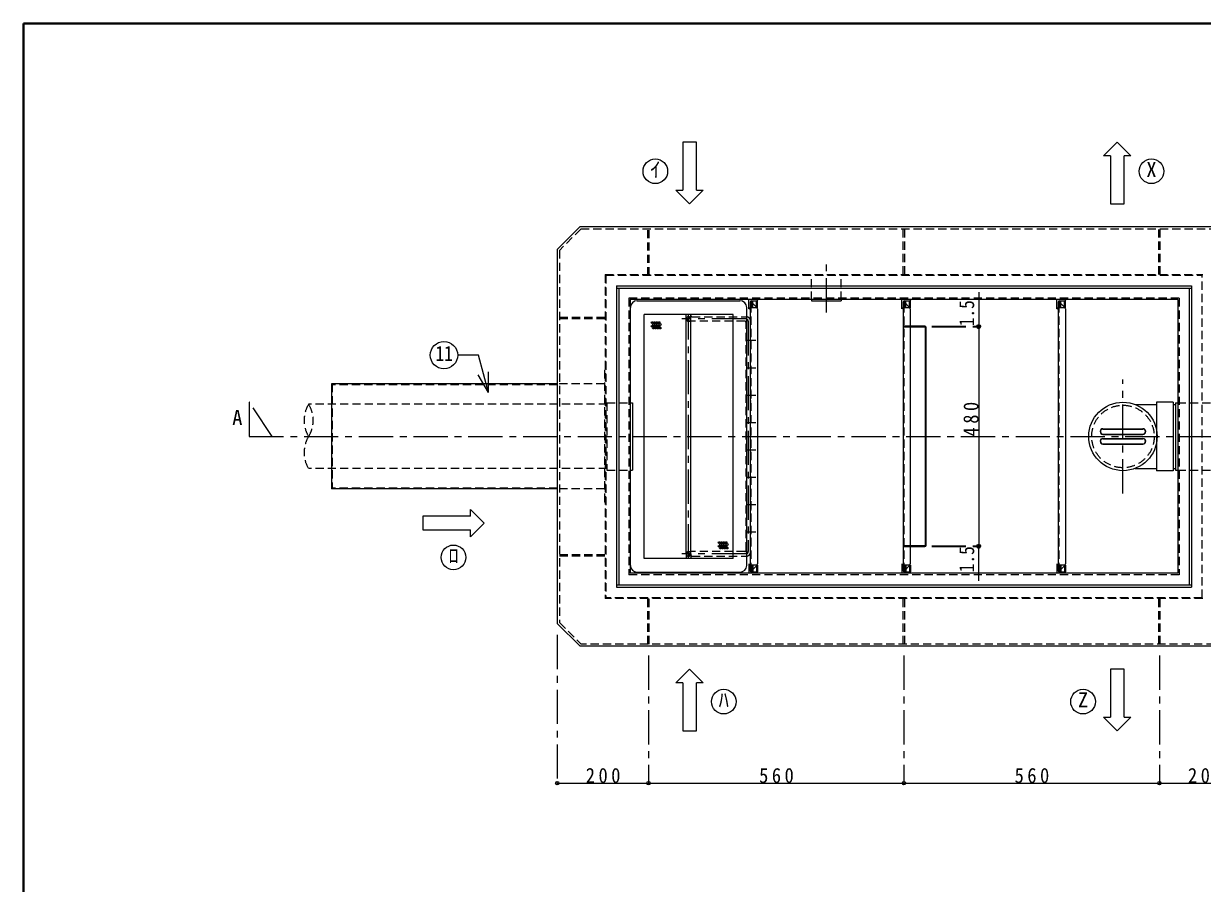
# Model space of a CAD drawing. Units: millimetres at full size, sheet at 1:15. Extents: x -3171 to 2904, y -2098 to 2117.
# Drawn here: x -3171 to -587, y 232 to 2117 of the extents above; entities that cross this region are included whole.
import ezdxf
from ezdxf.enums import TextEntityAlignment as Align

# ---------------------------------------------------------------- set-up
doc = ezdxf.new("R2010")
doc.units = ezdxf.units.MM
doc.header["$LTSCALE"] = 15
doc.header["$PDMODE"] = 32
doc.header["$PDSIZE"] = 7.5
doc.linetypes.add('CHAIN1', pattern=[8, 5, -1, 1, -1])
doc.linetypes.add('DASHED1', pattern=[1.8, 1.2, -0.6])
doc.layers.add('0-6_補助線', color=4, linetype='Continuous', lineweight=9)
doc.styles.add('ＭＳ ゴシック', font='')
doc.styles.get('ＭＳ ゴシック').set_extended_font_data('MS Gothic')

msp = doc.modelspace()

# ---------------------------------------------------------------- linework, layer by layer
at = {"layer": '0-6_補助線', "color": 1, "lineweight": 40}
for p in [(-3170.88, -2097.95), (2904.12, 2117.05)]:
    msp.add_line(p, (-3170.88, 2117.05), dxfattribs=at)
at = {"layer": '0-6_補助線'}
for p, q in [((-1696.07, 1752.05), (-1696.07, 1857.05)), ((-788.57, 1827.05), (-803.57, 1827.05)), ((-788.57, 1827.05), (-788.57, 1722.05)), ((-743.57, 1827.05), (-758.57, 1827.05)), ((-1696.07, 1752.05), (-1681.07, 1752.05)), ((-1077.32, 1528.55), (-1077.32, 1452.05)), ((-1195.32, 1453.55), (-1227.32, 1453.55)), ((-1227.32, 1452.05), (-1195.32, 1452.05)), ((-1193.82, 973.55), (-1193.82, 1450.55)), ((-1192.32, 973.55), (-1192.32, 1450.55)), ((-1077.32, 1452.05), (-1077.32, 972.05)), ((-804.82, 1228.92), (-717.32, 1228.92)), ((-804.82, 1216.42), (-717.32, 1216.42)), ((-804.82, 1207.67), (-717.32, 1207.67)), ((-804.82, 1195.17), (-717.32, 1195.17)), ((-2296.07, 1037.05), (-2296.07, 1007.05)), ((-2191.07, 1037.05), (-2296.07, 1037.05)), ((-2191.07, 1052.05), (-2161.07, 1022.05)), ((-2191.07, 1037.05), (-2191.07, 1052.05)), ((-2161.07, 1022.05), (-2191.07, 992.05)), ((-2296.07, 1007.05), (-2191.07, 1007.05)), ((-2191.07, 992.05), (-2191.07, 1007.05)), ((-1195.32, 972.05), (-1227.32, 972.05)), ((-1227.32, 970.55), (-1195.32, 970.55)), ((-1077.32, 895.55), (-1077.32, 972.05)), ((-758.57, 702.05), (-788.57, 702.05)), ((-788.57, 702.05), (-788.57, 597.05)), ((-758.57, 597.05), (-758.57, 702.05)), ((-1726.07, 672.05), (-1741.07, 672.05)), ((-1726.07, 672.05), (-1726.07, 567.05)), ((-773.57, 567.05), (-803.57, 597.05)), ((-803.57, 597.05), (-788.57, 597.05)), ((-743.57, 597.05), (-773.57, 567.05)), ((-758.57, 597.05), (-743.57, 597.05)), ((-2001.07, 452.05), (-1801.07, 452.05)), ((-1801.07, 452.05), (-1241.07, 452.05)), ((-1241.07, 452.05), (-681.07, 452.05)), ((-681.07, 452.05), (-481.07, 452.05))]:
    msp.add_line(p, q, dxfattribs=at)
at = {"layer": '0-6_補助線', "color": 5, "lineweight": 25}
for p, q in [((-1951.07, 1672.05), (-2001.07, 1622.05)), ((-1951.07, 1672.05), (-531.07, 1672.05)), ((-2001.07, 1622.05), (-2001.07, 802.05)), ((-1871.07, 1542.05), (-1871.07, 882.05)), ((-1871.07, 1542.05), (-611.07, 1542.05)), ((-1871.07, 1537.05), (-611.07, 1537.05)), ((-1866.07, 1537.05), (-1866.07, 887.05)), ((-616.07, 1537.05), (-616.07, 887.05)), ((-611.07, 1542.05), (-611.07, 882.05)), ((-1841.07, 1512.05), (-1841.07, 912.05)), ((-641.07, 1512.05), (-1841.07, 1512.05)), ((-1577.32, 917.05), (-1577.32, 1507.05)), ((-1575.82, 1507.05), (-1577.32, 1507.05)), ((-1563.79, 1495.01), (-1575.82, 1507.05)), ((-1242.32, 917.05), (-1242.32, 1507.05)), ((-1240.82, 1507.05), (-1242.32, 1507.05)), ((-1228.79, 1495.01), (-1240.82, 1507.05)), ((-902.32, 917.05), (-902.32, 1507.05)), ((-900.82, 1507.05), (-902.32, 1507.05)), ((-888.79, 1495.01), (-900.82, 1507.05)), ((-641.07, 1512.05), (-641.07, 912.05)), ((-1562.32, 1491.47), (-1562.32, 932.62)), ((-1227.32, 1491.47), (-1227.32, 932.62)), ((-887.32, 1491.47), (-887.32, 932.62)), ((-1718.32, 954.55), (-1718.32, 1469.55)), ((-1708.32, 954.55), (-1708.32, 1469.55)), ((-641.07, 912.05), (-1841.07, 912.05)), ((-1575.82, 917.05), (-1577.32, 917.05)), ((-1563.79, 929.08), (-1575.82, 917.05)), ((-1240.82, 917.05), (-1242.32, 917.05)), ((-1228.79, 929.08), (-1240.82, 917.05)), ((-900.82, 917.05), (-902.32, 917.05)), ((-888.79, 929.08), (-900.82, 917.05)), ((-1871.07, 887.05), (-611.07, 887.05)), ((-1871.07, 882.05), (-611.07, 882.05)), ((-2001.07, 802.05), (-1951.07, 752.05)), ((-531.07, 752.05), (-1951.07, 752.05))]:
    msp.add_line(p, q, dxfattribs=at)
at = {"layer": '0-6_補助線', "linetype": 'DASHED1'}
for p, q in [((-1949, 1667.05), (-1996.07, 1619.97)), ((-1949, 1667.05), (-533.14, 1667.05)), ((-1802.67, 1565.45), (-1802.67, 1667.05)), ((-1799.47, 1565.45), (-1799.47, 1667.05)), ((-1242.67, 1567.05), (-1242.67, 1667.05)), ((-1239.47, 1567.05), (-1239.47, 1667.05)), ((-682.67, 1567.05), (-682.67, 1667.05)), ((-679.47, 1567.05), (-679.47, 1667.05)), ((-1996.07, 1619.97), (-1996.07, 804.12)), ((-1896.07, 1567.05), (-1896.07, 857.05)), ((-1896.07, 1567.05), (-586.07, 1567.05)), ((-1894.47, 1565.45), (-1894.47, 858.65)), ((-1894.47, 1565.45), (-587.67, 1565.45)), ((-1443.57, 1512.05), (-1443.57, 1565.05)), ((-1378.57, 1512.05), (-1378.57, 1565.05)), ((-587.67, 858.65), (-587.67, 1565.45)), ((-1575.07, 1494.05), (-1575.07, 1506.3)), ((-1572.07, 1494.05), (-1572.07, 1509.05)), ((-1240.07, 1494.05), (-1240.07, 1506.3)), ((-1237.07, 1494.05), (-1237.07, 1509.05)), ((-900.07, 1494.05), (-900.07, 1506.3)), ((-897.07, 1494.05), (-897.07, 1509.05)), ((-1996.07, 1473.65), (-1896.07, 1473.65)), ((-1705.82, 1474.55), (-1587.32, 1474.55)), ((-1563.03, 1494.05), (-1575.07, 1494.05)), ((-1564.07, 1495.3), (-1564.07, 1494.05)), ((-1228.03, 1494.05), (-1240.07, 1494.05)), ((-1229.07, 1495.3), (-1229.07, 1494.05)), ((-888.03, 1494.05), (-900.07, 1494.05)), ((-889.07, 1495.3), (-889.07, 1494.05)), ((-1996.07, 1470.45), (-1896.07, 1470.45)), ((-1589.82, 1464.55), (-1708.32, 1464.55)), ((-1587.32, 962.05), (-1587.32, 1462.05)), ((-1227.32, 1453.55), (-1239.32, 1453.55)), ((-1239.32, 1452.05), (-1227.32, 1452.05)), ((-1575.82, 1434.55), (-1577.32, 1434.55)), ((-1575.82, 1409.55), (-1577.32, 1409.55)), ((-1575.82, 1374.55), (-1577.32, 1374.55)), ((-1896.07, 1357.05), (-1897.67, 1357.05)), ((-1897.67, 1357.05), (-1897.67, 1067.05)), ((-1575.82, 1349.55), (-1577.32, 1349.55)), ((-2494.47, 1327.05), (-2494.47, 1097.05)), ((-2001.07, 1325.45), (-2494.47, 1325.45)), ((-1897.67, 1327.05), (-2001.07, 1327.05)), ((-1575.82, 1314.55), (-1577.32, 1314.55)), ((-1892.07, 1282.55), (-2546.07, 1282.55)), ((-1892.07, 1286.05), (-1841.07, 1286.05)), ((-1840.82, 1138.05), (-1840.82, 1286.05)), ((-1575.82, 1289.55), (-1577.32, 1289.55)), ((-1575.82, 1254.55), (-1577.32, 1254.55)), ((-1575.82, 1229.55), (-1577.32, 1229.55)), ((-1575.82, 1194.55), (-1577.32, 1194.55)), ((-1575.82, 1169.55), (-1577.32, 1169.55)), ((-1892.07, 1141.55), (-2546.07, 1141.55)), ((-641.07, 1138.05), (-553.07, 1138.05)), ((-1575.82, 1134.55), (-1577.32, 1134.55)), ((-2001.07, 1098.65), (-2494.47, 1098.65)), ((-1897.67, 1097.05), (-2001.07, 1097.05)), ((-1575.82, 1109.55), (-1577.32, 1109.55)), ((-1896.07, 1067.05), (-1897.67, 1067.05)), ((-1575.82, 1074.55), (-1577.32, 1074.55)), ((-1575.82, 1049.55), (-1577.32, 1049.55)), ((-1575.82, 1014.55), (-1577.32, 1014.55)), ((-1575.82, 989.55), (-1577.32, 989.55)), ((-1589.82, 959.55), (-1708.32, 959.55)), ((-1227.32, 972.05), (-1239.32, 972.05)), ((-1239.32, 970.55), (-1227.32, 970.55)), ((-1996.07, 953.65), (-1896.07, 953.65)), ((-1996.07, 950.45), (-1896.07, 950.45)), ((-1705.82, 949.55), (-1587.32, 949.55)), ((-1575.07, 930.05), (-1575.07, 917.8)), ((-1563.03, 930.05), (-1575.07, 930.05)), ((-1572.07, 930.05), (-1572.07, 915.05)), ((-1564.07, 928.8), (-1564.07, 930.05)), ((-1240.07, 930.05), (-1240.07, 917.8)), ((-1228.03, 930.05), (-1240.07, 930.05)), ((-1237.07, 930.05), (-1237.07, 915.05)), ((-1229.07, 928.8), (-1229.07, 930.05)), ((-900.07, 930.05), (-900.07, 917.8)), ((-888.03, 930.05), (-900.07, 930.05)), ((-897.07, 930.05), (-897.07, 915.05)), ((-889.07, 928.8), (-889.07, 930.05)), ((-586.07, 857.05), (-1896.07, 857.05)), ((-587.67, 858.65), (-1894.47, 858.65)), ((-1802.67, 757.05), (-1802.67, 857.05)), ((-1799.47, 757.05), (-1799.47, 857.05)), ((-1242.67, 757.05), (-1242.67, 857.05)), ((-1239.47, 757.05), (-1239.47, 857.05)), ((-682.67, 757.05), (-682.67, 857.05)), ((-679.47, 757.05), (-679.47, 857.05)), ((-1996.07, 804.12), (-1949, 757.05)), ((-533.14, 757.05), (-1949, 757.05))]:
    msp.add_line(p, q, dxfattribs=at)
at = {"layer": '0-6_補助線', "linetype": 'CHAIN1'}
for p, q in [((-1411.07, 1484.05), (-1411.07, 1590.05)), ((-1713.32, 944.55), (-1713.32, 1479.55)), ((-1587.32, 1469.55), (-1728.32, 1469.55)), ((-1582.32, 1464.55), (-1582.32, 959.55)), ((-1180.32, 1453.55), (-1077.32, 1453.55)), ((-1180.32, 1452.05), (-1077.32, 1452.05)), ((-1565.82, 1422.05), (-1587.32, 1422.05)), ((-1565.82, 1362.05), (-1587.32, 1362.05)), ((-761.07, 1087.05), (-761.07, 1337.05)), ((-1565.82, 1302.05), (-1587.32, 1302.05)), ((-2626.07, 1212.05), (-2676.07, 1287.05)), ((-1565.82, 1242.05), (-1587.32, 1242.05)), ((-1565.82, 1182.05), (-1587.32, 1182.05)), ((-1565.82, 1122.05), (-1587.32, 1122.05)), ((-1565.82, 1062.05), (-1587.32, 1062.05)), ((-1565.82, 1002.05), (-1587.32, 1002.05)), ((-1180.32, 972.05), (-1077.32, 972.05)), ((-1180.32, 970.55), (-1077.32, 970.55)), ((-1587.32, 954.55), (-1728.32, 954.55)), ((-2001.07, 777.05), (-2001.07, 452.05)), ((-1801.07, 732.05), (-1801.07, 452.05)), ((-1241.07, 732.05), (-1241.07, 452.05)), ((-681.07, 732.05), (-681.07, 452.05))]:
    msp.add_line(p, q, dxfattribs=at)
at = {"layer": '0-6_補助線', "color": 7, "linetype": 'DASHED1', "lineweight": 18}
for p, q in [((-1844.07, 1515.05), (-1844.07, 909.05)), ((-638.07, 1515.05), (-1844.07, 1515.05)), ((-1575.82, 917.05), (-1575.82, 1507.05)), ((-1240.82, 917.05), (-1240.82, 1507.05)), ((-900.82, 917.05), (-900.82, 1507.05)), ((-638.07, 1515.05), (-638.07, 909.05)), ((-638.07, 909.05), (-1844.07, 909.05))]:
    msp.add_line(p, q, dxfattribs=at)
at = {"layer": '0-6_補助線', "color": 7, "lineweight": 18}
for p, q in [((-1825.82, 1509.55), (-1600.82, 1509.55)), ((-1581.07, 1492.05), (-1581.07, 1512.05)), ((-1578.07, 1506.05), (-1578.07, 1495.05)), ((-1575.07, 1509.05), (-1561.95, 1509.05)), ((-1575.07, 1506.3), (-1575.07, 1509.05)), ((-1564.07, 1495.3), (-1564.07, 1509.05)), ((-1561.95, 1494.05), (-1561.95, 1509.05)), ((-1378.57, 1512.05), (-1378.57, 1509.05)), ((-1246.07, 1492.05), (-1246.07, 1512.05)), ((-1243.07, 1506.05), (-1243.07, 1495.05)), ((-1240.07, 1509.05), (-1226.95, 1509.05)), ((-1240.07, 1506.3), (-1240.07, 1509.05)), ((-1229.07, 1495.3), (-1229.07, 1509.05)), ((-1226.95, 1494.05), (-1226.95, 1509.05)), ((-906.07, 1492.05), (-906.07, 1512.05)), ((-903.07, 1506.05), (-903.07, 1495.05)), ((-900.07, 1509.05), (-886.95, 1509.05)), ((-900.07, 1506.3), (-900.07, 1509.05)), ((-889.07, 1495.3), (-889.07, 1509.05)), ((-886.95, 1494.05), (-886.95, 1509.05)), ((-1840.82, 1286.05), (-1840.82, 1494.55)), ((-1810.82, 944.55), (-1810.82, 1479.55)), ((-1615.82, 1479.55), (-1810.82, 1479.55)), ((-1718.32, 1469.55), (-1718.32, 1479.55)), ((-1708.32, 1469.55), (-1708.32, 1479.55)), ((-1615.82, 944.55), (-1615.82, 1479.55)), ((-1585.82, 929.55), (-1585.82, 1494.55)), ((-1563.03, 1494.05), (-1561.95, 1494.05)), ((-1228.03, 1494.05), (-1226.95, 1494.05)), ((-888.03, 1494.05), (-886.95, 1494.05)), ((-2152.05, 1308.41), (-2174.55, 1347.38)), ((-2152.05, 1308.41), (-2152.05, 1353.41)), ((-2496.07, 1327.05), (-2496.07, 1097.05)), ((-2001.07, 1327.05), (-2496.07, 1327.05)), ((-1841.07, 1286.05), (-1836.07, 1286.05)), ((-1836.07, 1286.05), (-1836.07, 1138.05)), ((-734.41, 1282.15), (-687.57, 1282.15)), ((-687.57, 1287.55), (-687.57, 1136.55)), ((-651.07, 1287.55), (-687.57, 1287.55)), ((-651.07, 1287.55), (-651.07, 1136.55)), ((-651.07, 1282.15), (-646.07, 1282.15)), ((-646.07, 1286.05), (-646.07, 1138.05)), ((-646.07, 1286.05), (-641.07, 1286.05)), ((-804.82, 1228.3), (-717.32, 1228.3)), ((-804.82, 1217.05), (-717.32, 1217.05)), ((-804.82, 1207.05), (-717.32, 1207.05)), ((-804.82, 1195.8), (-717.32, 1195.8)), ((-1841.07, 1138.05), (-1836.07, 1138.05)), ((-1840.82, 929.55), (-1840.82, 1138.05)), ((-734.41, 1141.95), (-687.57, 1141.95)), ((-651.07, 1141.95), (-646.07, 1141.95)), ((-646.07, 1138.05), (-641.07, 1138.05)), ((-651.07, 1136.55), (-687.57, 1136.55)), ((-2001.07, 1097.05), (-2496.07, 1097.05)), ((-1615.82, 944.55), (-1810.82, 944.55)), ((-1718.32, 954.55), (-1718.32, 944.55)), ((-1708.32, 954.55), (-1708.32, 944.55)), ((-1581.07, 932.05), (-1581.07, 912.05)), ((-1246.07, 932.05), (-1246.07, 912.05)), ((-906.07, 932.05), (-906.07, 912.05)), ((-1825.82, 914.55), (-1600.82, 914.55)), ((-1578.07, 918.05), (-1578.07, 929.05)), ((-1575.07, 917.8), (-1575.07, 915.05)), ((-1575.07, 915.05), (-1561.95, 915.05)), ((-1564.07, 928.8), (-1564.07, 915.05)), ((-1563.03, 930.05), (-1561.95, 930.05)), ((-1561.95, 930.05), (-1561.95, 915.05)), ((-1243.07, 918.05), (-1243.07, 929.05)), ((-1240.07, 917.8), (-1240.07, 915.05)), ((-1240.07, 915.05), (-1226.95, 915.05)), ((-1229.07, 928.8), (-1229.07, 915.05)), ((-1228.03, 930.05), (-1226.95, 930.05)), ((-1226.95, 930.05), (-1226.95, 915.05)), ((-903.07, 918.05), (-903.07, 929.05)), ((-900.07, 917.8), (-900.07, 915.05)), ((-900.07, 915.05), (-886.95, 915.05)), ((-889.07, 928.8), (-889.07, 915.05)), ((-888.03, 930.05), (-886.95, 930.05)), ((-886.95, 930.05), (-886.95, 915.05))]:
    msp.add_line(p, q, dxfattribs=at)
at = {"layer": '0-6_補助線'}
for points in [[(-1696.07, 1857.05), (-1726.07, 1857.05), (-1726.07, 1752.05)], [(-803.57, 1827.05), (-773.57, 1857.05), (-743.57, 1827.05)], [(-788.57, 1722.05), (-758.57, 1722.05), (-758.57, 1827.05)], [(-1681.07, 1752.05), (-1711.07, 1722.05), (-1741.07, 1752.05), (-1726.07, 1752.05)], [(-1741.07, 672.05), (-1711.07, 702.05), (-1681.07, 672.05), (-1696.07, 672.05)], [(-1726.07, 567.05), (-1696.07, 567.05), (-1696.07, 672.05)]]:
    msp.add_lwpolyline(points, dxfattribs=at)
at = {"layer": '0-6_補助線', "color": 7, "lineweight": 18}
for points in [[(-1443.57, 1512.05), (-1443.57, 1509.05), (-1378.57, 1509.05)], [(-2152.05, 1308.41), (-2174.01, 1390.34), (-2219.35, 1390.34)]]:
    msp.add_lwpolyline(points, dxfattribs=at)
at = {"layer": '0-6_補助線', "linetype": 'CHAIN1'}
msp.add_lwpolyline([(-2676.07, 1287.05), (-2676.07, 1212.05), (221.43, 1212.05)], dxfattribs=at)
at = {"layer": '0-6_補助線', "linetype": 'DASHED1'}
for points in [[(-1892.07, 1286.05), (-1892.07, 1138.05), (-1841.07, 1138.05)], [(-641.07, 1286.05), (-553.07, 1286.05), (-553.07, 1138.05)]]:
    msp.add_lwpolyline(points, dxfattribs=at)
at = {"layer": '0-6_補助線', "color": 7, "lineweight": 18}
for centre, radius in [((-1786.07, 1793.3), 27), ((-698.57, 1793.3), 27), ((-2249.35, 1390.34), 30), ((-761.07, 1212.05), 75), ((-2228.57, 947.05), 27), ((-1636.07, 630.8), 27), ((-848.57, 630.8), 27)]:
    msp.add_circle(centre, radius, dxfattribs=at)
at = {"layer": '0-6_補助線'}
for centre in [(-1792.97, 1461.6), (-1792.97, 1453.6), (-1790.47, 1457.6), (-1790.47, 1449.6), (-1787.97, 1461.6), (-1787.97, 1453.6), (-1785.47, 1457.6), (-1785.47, 1449.6), (-1782.97, 1461.6), (-1782.97, 1453.6), (-1780.47, 1457.6), (-1780.47, 1449.6), (-1777.97, 1461.6), (-1777.97, 1453.6), (-1775.47, 1457.6), (-1775.47, 1449.6), (-1646.08, 979.39), (-1646.08, 971.39), (-1643.58, 975.39), (-1643.58, 967.39), (-1641.08, 979.39), (-1641.08, 971.39), (-1638.58, 975.39), (-1638.58, 967.39), (-1636.08, 979.39), (-1636.08, 971.39), (-1633.58, 975.39), (-1633.58, 967.39), (-1631.08, 979.39), (-1631.08, 971.39), (-1628.58, 975.39), (-1628.58, 967.39)]:
    msp.add_circle(centre, 2, dxfattribs=at)
at = {"layer": '0-6_補助線', "linetype": 'DASHED1'}
msp.add_circle((-761.07, 1212.05), 68.5, dxfattribs=at)
at = {"layer": '0-6_補助線', "color": 7, "lineweight": 18}
for centre, radius, start, end in [((-1825.82, 1494.55), 15, 90, 180), ((-1600.82, 1494.55), 15, 0, 90), ((-1575.07, 1506.05), 3, 90, 180), ((-1564.07, 1512.05), 3, 270, 0), ((-1240.07, 1506.05), 3, 90, 180), ((-1229.07, 1512.05), 3, 270, 0), ((-900.07, 1506.05), 3, 90, 180), ((-889.07, 1512.05), 3, 270, 0), ((-1581.07, 1495.05), 3, 270, 0), ((-1246.07, 1495.05), 3, 270, 0), ((-906.07, 1495.05), 3, 270, 0), ((-804.82, 1222.67), 5.62, 90, 270), ((-717.32, 1222.67), 5.62, 270, 90), ((-804.82, 1201.42), 5.62, 90, 270), ((-717.32, 1201.42), 5.62, 270, 90), ((-1581.07, 929.05), 3, 0, 90), ((-1246.07, 929.05), 3, 0, 90), ((-906.07, 929.05), 3, 0, 90), ((-1825.82, 929.55), 15, 180, 270), ((-1600.82, 929.55), 15, 270, 0), ((-1575.07, 918.05), 3, 180, 270), ((-1564.07, 912.05), 3, 0, 90), ((-1240.07, 918.05), 3, 180, 270), ((-1229.07, 912.05), 3, 0, 90), ((-900.07, 918.05), 3, 180, 270), ((-889.07, 912.05), 3, 0, 90)]:
    msp.add_arc(centre, radius, start, end, dxfattribs=at)
at = {"layer": '0-6_補助線', "linetype": 'DASHED1'}
for centre, radius, start, end in [((-1708.32, 1474.55), 10, 180, 270), ((-1705.82, 1477.05), 2.5, 180, 270), ((-1587.32, 1464.55), 10, 0, 90), ((-1589.82, 1462.05), 2.5, 0, 90), ((-1239.32, 1455.05), 3, 180, 270), ((-1239.32, 1455.05), 1.5, 180, 270), ((-2488.94, 1247.3), 67.13, 148.324, 211.676), ((-2603.2, 1247.3), 67.13, 328.324, 31.676), ((-2488.94, 1176.8), 67.13, 148.324, 211.676), ((-1708.32, 949.55), 10, 90, 180), ((-1589.82, 962.05), 2.5, 270, 0), ((-1587.32, 959.55), 10, 270, 0), ((-1239.32, 969.05), 3, 90, 180), ((-1239.32, 969.05), 1.5, 90, 180), ((-1705.82, 947.05), 2.5, 90, 180)]:
    msp.add_arc(centre, radius, start, end, dxfattribs=at)
at = {"layer": '0-6_補助線', "color": 5, "lineweight": 25}
for centre, start, end in [((-1713.32, 1469.55), 0, 180), ((-1567.32, 1491.47), 0, 45), ((-1232.32, 1491.47), 0, 45), ((-892.32, 1491.47), 0, 45), ((-1713.32, 954.55), 180, 0), ((-1567.32, 932.62), 315, 0), ((-1232.32, 932.62), 315, 0), ((-892.32, 932.62), 315, 0)]:
    msp.add_arc(centre, 5, start, end, dxfattribs=at)
at = {"layer": '0-6_補助線', "linetype": 'CHAIN1'}
for centre, start, end in [((-1708.32, 1474.55), 180, 270), ((-1587.32, 1464.55), 0, 90), ((-1587.32, 959.55), 270, 0), ((-1708.32, 949.55), 90, 180)]:
    msp.add_arc(centre, 5, start, end, dxfattribs=at)
at = {"layer": '0-6_補助線', "color": 7, "linetype": 'DASHED1', "lineweight": 18}
for centre, start, end in [((-1713.32, 1469.55), 180, 0), ((-1713.32, 954.55), 0, 180)]:
    msp.add_arc(centre, 5, start, end, dxfattribs=at)
at = {"layer": '0-6_補助線'}
for centre, radius, start, end in [((-1195.32, 1450.55), 3, 0, 90), ((-1195.32, 1450.55), 1.5, 0, 90), ((-804.82, 1222.67), 6.25, 90, 270), ((-717.32, 1222.67), 6.25, 270, 90), ((-804.82, 1201.42), 6.25, 90, 270), ((-717.32, 1201.42), 6.25, 270, 90), ((-1195.32, 973.55), 1.5, 270, 0), ((-1195.32, 973.55), 3, 270, 0)]:
    msp.add_arc(centre, radius, start, end, dxfattribs=at)
for p in [(-1077.32, 1453.55), (-1077.32, 1452.05), (-1077.32, 972.05), (-1077.32, 970.55), (-2001.07, 452.05), (-1801.07, 452.05), (-1241.07, 452.05), (-681.07, 452.05)]:
    msp.add_point(p, dxfattribs=at)

# ---------------------------------------------------------------- texts
at = {"layer": '0-6_補助線', "color": 7, "style": 'ＭＳ ゴシック'}
for s, p in [('ｲ', (-1797.32, 1770.8)), ('X', (-709.82, 1770.8)), ('A', (-2713.57, 1227.05)), ('ﾛ', (-2239.82, 924.55)), ('ﾊ', (-1647.32, 608.3)), ('Z', (-859.82, 608.3))]:
    msp.add_text(s, height=32.99, dxfattribs=at).set_placement(p, align=Align.BOTTOM_LEFT)
at = {"layer": '0-6_補助線', "color": 7, "style": 'ＭＳ ゴシック', "width": 0.85}
for p in [(-1077.32, 1453.55), (-1077.32, 914.3)]:
    msp.add_text('1.5', height=32.99, rotation=90, dxfattribs=at).set_placement(p, align=Align.BOTTOM_LEFT)
msp.add_text('11', height=32.99, dxfattribs=at).set_placement((-2268.1, 1367.84), align=Align.BOTTOM_LEFT)
at = {"layer": '0-6_補助線', "color": 7, "insert": (-1077.32, 1212.05), "char_height": 32.99, "attachment_point": 7, "rotation": 90, "style": 'ＭＳ ゴシック'}
msp.add_mtext('\\T1.38;\\W0.9;480', dxfattribs=at)
at = {"layer": '0-6_補助線', "color": 7, "char_height": 32.99, "attachment_point": 7, "style": 'ＭＳ ゴシック'}
for s, insert in [('\\T1.38;\\W0.9;200', (-1938.57, 452.05)), ('\\T1.38;\\W0.9;560', (-1558.57, 452.05)), ('\\T1.38;\\W0.9;560', (-998.57, 452.05)), ('\\T1.38;\\W0.9;200', (-618.57, 452.05))]:
    msp.add_mtext(s, dxfattribs=dict(at, insert=insert))

doc.saveas('drawing.dxf')
